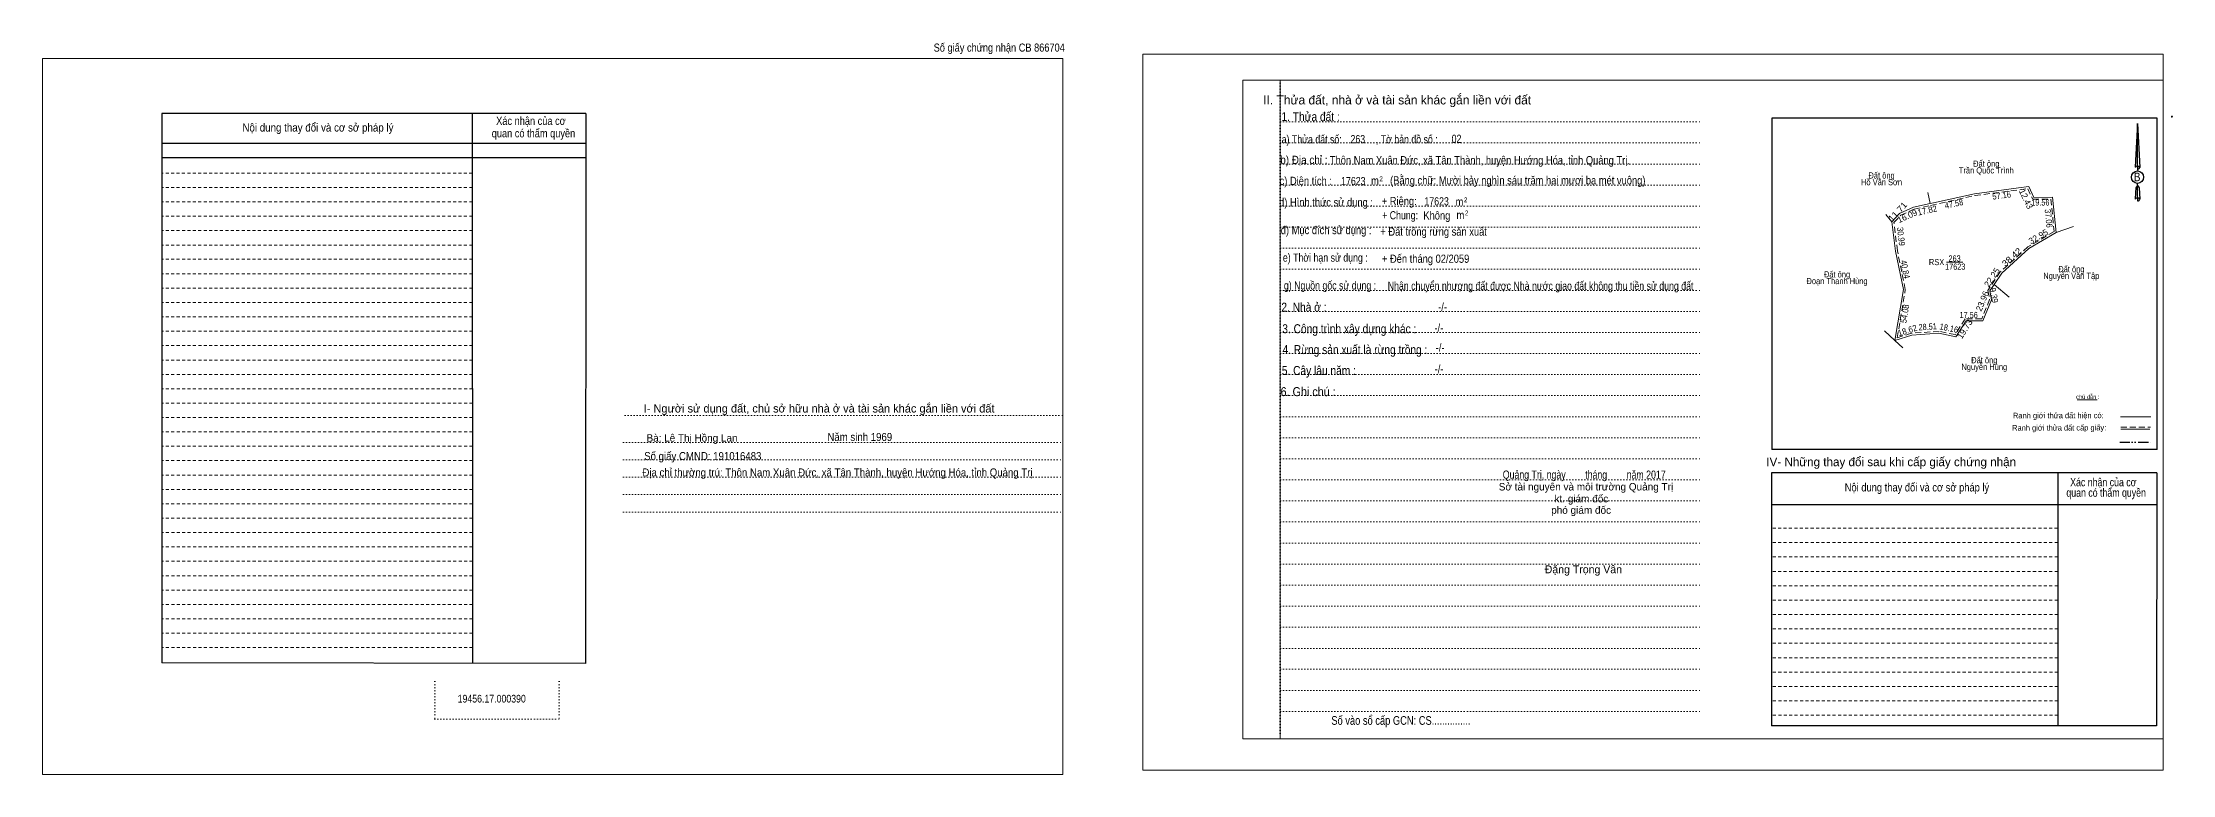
# Model space of a CAD drawing. Header units: metres. Extents: x 537516 to 542248, y 1836644 to 1838078.
# Drawn here: x 537516 to 539744, y 1837313 to 1838078 of the extents above; entities that cross this region are included whole.
import ezdxf
from ezdxf.enums import TextEntityAlignment as Align

# ---------------------------------------------------------------- set-up
doc = ezdxf.new("R2010")
doc.units = ezdxf.units.M
doc.header["$LTSCALE"] = 2.1
doc.header["$PDMODE"] = 32
doc.header["$PDSIZE"] = 1.05
for name, pattern in [('DASH_DOUBLE_DOT', [9.2, 5, -1.2, 0.3, -1.2, 0.3, -1.2]), ('DOTTED', [1.5, 0.3, -1.2]), ('MEDIUM_DASHED', [4.5, 3, -1.5]), ('SHORT_DASHED', [2.7, 1.5, -1.2])]:
    doc.linetypes.add(name, pattern=pattern)
for name, color, linetype, lineweight in [('1', 7, 'DOTTED', 13), ('10', 7, 'Continuous', 13), ('12', 7, 'Continuous', 25), ('13', 7, 'Continuous', 13), ('2', 7, 'SHORT_DASHED', 13), ('28', 7, 'Continuous', 25), ('5', 7, 'Continuous', 13), ('63', 7, 'Continuous', 13)]:
    doc.layers.add(name, color=color, linetype=linetype, lineweight=lineweight)
for name, color, linetype in [('14', 7, 'Continuous'), ('18', 7, 'Continuous'), ('3', 7, 'Continuous'), ('4', 7, 'Continuous'), ('40', 7, 'Continuous'), ('8', 7, 'Continuous')]:
    doc.layers.add(name, color=color, linetype=linetype)

msp = doc.modelspace()

# ---------------------------------------------------------------- linework, layer by layer
at = {"layer": '1', "linetype": 'Continuous'}
for p, q in [((538771.75, 1838038.88), (539734.22, 1838038.88)), ((538771.75, 1838038.88), (538771.75, 1837349.88)), ((539734.22, 1838038.88), (539734.22, 1837344.06)), ((538771.75, 1837349.88), (539734.22, 1837349.88))]:
    msp.add_line(p, q, dxfattribs=at)
at = {"layer": '1'}
for p, q in [((538810.75, 1838038.88), (538810.75, 1837349.88)), ((538810.75, 1838038.88), (538810.75, 1837349.88)), ((538811.17, 1837995.2), (539250.72, 1837995.2)), ((538811.17, 1837973.16), (539250.72, 1837973.16)), ((538811.17, 1837951.11), (539250.72, 1837951.11)), ((538811.17, 1837929.16), (539250.72, 1837929.16)), ((538811.17, 1837907.12), (539250.72, 1837907.12)), ((538811.17, 1837885.07), (539250.72, 1837885.07)), ((538811.17, 1837863.02), (539250.72, 1837863.02)), ((538811.17, 1837841.08), (539250.72, 1837841.08)), ((538811.17, 1837818.92), (539250.72, 1837818.92)), ((538811.17, 1837796.98), (539250.72, 1837796.98)), ((538811.17, 1837774.93), (539250.72, 1837774.93)), ((538811.17, 1837752.88), (539250.72, 1837752.88)), ((538811.17, 1837730.84), (539250.72, 1837730.84)), ((538811.17, 1837708.89), (539250.72, 1837708.89)), ((538125.55, 1837687.99), (538583.41, 1837687.99)), ((538811.17, 1837686.84), (539250.72, 1837686.84)), ((538123.99, 1837659.91), (538581.85, 1837659.91)), ((538811.17, 1837664.8), (539250.72, 1837664.8)), ((538123.99, 1837641.71), (538581.85, 1837641.71)), ((538811.17, 1837642.75), (539250.72, 1837642.75)), ((538123.99, 1837623.51), (538581.85, 1837623.51)), ((538123.99, 1837605.31), (538581.85, 1837605.31)), ((538811.17, 1837620.7), (539250.72, 1837620.7)), ((538123.99, 1837587.11), (538581.85, 1837587.11)), ((538811.17, 1837598.76), (539250.72, 1837598.76)), ((538811.17, 1837576.71), (539250.72, 1837576.71)), ((538811.17, 1837554.66), (539250.72, 1837554.66)), ((538811.17, 1837532.61), (539250.72, 1837532.61)), ((538811.17, 1837510.67), (539250.72, 1837510.67)), ((538811.17, 1837488.62), (539250.72, 1837488.62)), ((538811.17, 1837466.57), (539250.72, 1837466.57)), ((538811.17, 1837444.52), (539250.72, 1837444.52)), ((537926.75, 1837409.68), (537926.75, 1837370.58)), ((538056.7, 1837409.68), (538056.7, 1837370.58)), ((538811.17, 1837422.58), (539250.72, 1837422.58)), ((538811.17, 1837400.53), (539250.72, 1837400.53)), ((537926.75, 1837370.58), (538056.7, 1837370.58)), ((538811.17, 1837378.48), (539250.72, 1837378.48))]:
    msp.add_line(p, q, dxfattribs=at)
at = {"layer": '1', "linetype": 'Continuous'}
for points in [[(537516.42, 1837312.65), (538583.46, 1837312.65), (538583.46, 1838061.45), (537516.42, 1838061.45)], [(537516.42, 1838061.45), (538583.46, 1838061.45), (538583.46, 1837312.65), (537516.42, 1837312.65)], [(537516.42, 1837312.65), (538583.46, 1837312.65), (538583.46, 1838061.45), (537516.42, 1838061.45)], [(538667.23, 1837317.12), (539734.22, 1837317.12), (539734.22, 1838065.92), (538667.23, 1838065.92)], [(538810.75, 1838038.88), (539734.22, 1838038.88), (539734.22, 1837349.88), (538810.75, 1837349.88)]]:
    msp.add_lwpolyline(points, close=True, dxfattribs=at)
at = {"layer": '10'}
for p, q in [((539488.09, 1837921.22), (539490.57, 1837909.84)), ((539450.49, 1837890.74), (539444, 1837898.29)), ((539640.29, 1837885.88), (539622.23, 1837879.46)), ((539507.68, 1837848.46), (539524.62, 1837848.46)), ((539573.19, 1837811.77), (539557.43, 1837825.09)), ((539442.58, 1837776.81), (539453.51, 1837766.64)), ((539453.51, 1837766.64), (539461.9, 1837759.05))]:
    msp.add_line(p, q, dxfattribs=at)
at = {"layer": '10', "linetype": 'MEDIUM_DASHED'}
msp.add_lwpolyline([(539592.53, 1837925.36), (539597.78, 1837914.3), (539616.79, 1837914.34), (539620.11, 1837880.54), (539592.61, 1837864.43), (539563.87, 1837838.26), (539550.87, 1837818.9), (539552.71, 1837809.45), (539544.38, 1837789.07), (539527.07, 1837789.07), (539516.58, 1837772.69), (539499.87, 1837776.12), (539470.91, 1837774.19), (539456.02, 1837769.52), (539464.49, 1837820.01), (539456.26, 1837860.3), (539452.59, 1837890.05), (539459.71, 1837897.6), (539473.84, 1837903.97), (539491.01, 1837907.89), (539537.39, 1837918.11)], close=True, dxfattribs=at)
at = {"layer": '10'}
for points in [[(539622.23, 1837879.46), (539618.6, 1837916.34), (539599.04, 1837916.3), (539593.71, 1837927.53), (539582.87, 1837926.18), (539537.04, 1837920.08), (539494, 1837910.62), (539490.57, 1837909.84)], [(539490.57, 1837909.84), (539473.2, 1837905.88), (539458.53, 1837899.26), (539450.49, 1837890.74)], [(539450.49, 1837890.74), (539454.28, 1837859.98), (539462.46, 1837819.97), (539453.51, 1837766.64)], [(539557.43, 1837825.09), (539565.4, 1837836.94), (539593.8, 1837862.81), (539622.23, 1837879.46)], [(539453.51, 1837766.64), (539471.28, 1837772.21), (539499.73, 1837774.11), (539517.52, 1837770.45), (539528.16, 1837787.07), (539545.72, 1837787.07), (539554.79, 1837809.25), (539552.99, 1837818.47), (539557.43, 1837825.09)]]:
    msp.add_lwpolyline(points, dxfattribs=at)
at = {"layer": '12'}
for p, q in [((539727.98, 1837999.05), (539324.82, 1837999.05)), ((539707.23, 1837993.64), (539709.67, 1837947.68)), ((539707.23, 1837993.64), (539709.67, 1837947.68)), ((539707.23, 1837993.64), (539709.67, 1837947.68)), ((539705.25, 1837954.85), (539704.89, 1837947.78)), ((539707.23, 1837949.24), (539707.23, 1837947.47)), ((539707.23, 1837947.47), (539707.23, 1837946.12)), ((539707.23, 1837946.12), (539707.23, 1837944.35)), ((539707.23, 1837946.12), (539707.23, 1837944.35)), ((539707.23, 1837946.12), (539707.23, 1837944.35)), ((539709.67, 1837947.68), (539709.67, 1837947.78)), ((539707.23, 1837928.85), (539707.23, 1837930.93)), ((539707.23, 1837928.85), (539707.23, 1837930.93)), ((539707.23, 1837928.85), (539707.23, 1837930.93)), ((539707.23, 1837928.85), (539709.05, 1837926.36)), ((539707.23, 1837928.85), (539709.05, 1837926.36)), ((539707.23, 1837928.85), (539709.05, 1837926.36)), ((539707.23, 1837915.85), (539707.23, 1837914.08)), ((539709.05, 1837926.36), (539709.67, 1837914.29)), ((539709.05, 1837926.36), (539709.67, 1837914.29)), ((539709.05, 1837926.36), (539709.67, 1837914.29)), ((539707.23, 1837914.08), (539707.23, 1837912.73)), ((539709.67, 1837914.29), (539709.67, 1837914.4))]:
    msp.add_line(p, q, dxfattribs=at)
at = {"layer": '12', "lineweight": 13}
msp.add_line((539644.21, 1837704.42), (539665.21, 1837704.63), dxfattribs=at)
at = {"layer": '12'}
for points in [[(539707.23, 1837949.24), (539707.23, 1837993.64), (539705.25, 1837954.85)], [(539707.23, 1837915.85), (539707.23, 1837928.85), (539705.51, 1837926.36), (539705.25, 1837921.47), (539704.89, 1837914.4)]]:
    msp.add_lwpolyline(points, dxfattribs=at)
msp.add_ellipse((539707.35, 1837937.465), major_axis=(0, 6.541), ratio=0.983453, dxfattribs=at)
for centre, start_param, end_param in [((539707.352, 1837947.545), 1.57079633, 3.07445202), ((539707.352, 1837947.545), 0.06714063, 1.57079633), ((539707.352, 1837947.545), 4.71238898, 6.28318531), ((539707.352, 1837914.159), 1.57079633, 2.49106941), ((539707.352, 1837914.159), 0.06714063, 1.57079633), ((539707.352, 1837914.159), 2.49106941, 3.07427841), ((539707.352, 1837914.159), 4.71238898, 6.28318531)]:
    msp.add_ellipse(centre, major_axis=(2.358, 0), ratio=0.655448, start_param=start_param, end_param=end_param, dxfattribs=at)
at = {"layer": '13'}
msp.add_line((539689.6, 1837686.64), (539721.27, 1837686.64), dxfattribs=at)
at = {"layer": '2', "linetype": 'Continuous', "lineweight": 25}
for p, q in [((538084.67, 1838004.04), (537641.22, 1838004.04)), ((537641.22, 1838004.04), (537641.22, 1837429.34)), ((537965.85, 1838004.04), (537966.01, 1837428.92)), ((538084.67, 1837972.64), (537641.84, 1837972.64)), ((538084.67, 1837957.66), (537641.84, 1837957.66))]:
    msp.add_line(p, q, dxfattribs=at)
at = {"layer": '2'}
for p, q in [((537965.85, 1837941.75), (537641.22, 1837941.75)), ((537965.91, 1837926.67), (537641.22, 1837926.67)), ((537965.91, 1837926.67), (537641.22, 1837926.67)), ((537965.91, 1837911.59), (537641.22, 1837911.59)), ((537965.91, 1837896.61), (537641.22, 1837896.61)), ((537965.91, 1837881.53), (537641.22, 1837881.53)), ((537965.91, 1837866.45), (537641.22, 1837866.45)), ((537965.91, 1837851.48), (537641.22, 1837851.48)), ((537965.91, 1837836.4), (537641.22, 1837836.4)), ((537965.91, 1837821.42), (537641.22, 1837821.42)), ((537965.91, 1837806.34), (537641.22, 1837806.34)), ((537965.96, 1837791.26), (537641.22, 1837791.26)), ((537965.96, 1837776.28), (537641.22, 1837776.28)), ((537965.96, 1837761.2), (537641.22, 1837761.2)), ((537965.96, 1837746.12), (537641.22, 1837746.12)), ((537966.01, 1837731.15), (537641.22, 1837731.15)), ((537966.01, 1837716.07), (537641.22, 1837716.07)), ((537966.01, 1837701.09), (537641.22, 1837701.09)), ((537966.01, 1837686.01), (537641.22, 1837686.01)), ((537966.01, 1837670.93), (537641.22, 1837670.93)), ((537966.01, 1837655.96), (537641.22, 1837655.96)), ((537966.01, 1837640.88), (537641.22, 1837640.88)), ((537966.01, 1837625.8), (537641.22, 1837625.8)), ((537966.01, 1837610.82), (537641.22, 1837610.82)), ((537966.01, 1837595.74), (537641.22, 1837595.74)), ((537966.01, 1837580.66), (537641.22, 1837580.66)), ((537966.06, 1837565.68), (537641.22, 1837565.68)), ((537966.06, 1837550.6), (537641.22, 1837550.6)), ((539623.87, 1837555.08), (539324.46, 1837555.08)), ((539623.87, 1837540.1), (539324.46, 1837540.1)), ((537966.06, 1837535.63), (537641.22, 1837535.63)), ((537966.11, 1837520.55), (537641.22, 1837520.55)), ((539623.87, 1837525.02), (539324.46, 1837525.02)), ((537966.11, 1837505.47), (537641.22, 1837505.47)), ((539623.87, 1837509.94), (539324.46, 1837509.94)), ((539623.93, 1837494.96), (539324.46, 1837494.96)), ((537966.11, 1837490.49), (537641.22, 1837490.49)), ((537966.11, 1837475.41), (537641.22, 1837475.41)), ((539623.98, 1837479.88), (539324.46, 1837479.88)), ((537966.11, 1837460.33), (537641.22, 1837460.33)), ((539623.98, 1837464.8), (539324.46, 1837464.8)), ((539623.98, 1837449.83), (539324.46, 1837449.83)), ((537966.11, 1837445.36), (537641.22, 1837445.36)), ((539623.98, 1837434.75), (539324.46, 1837434.75)), ((539624.03, 1837419.77), (539324.46, 1837419.77)), ((539624.03, 1837404.69), (539324.46, 1837404.69)), ((539624.08, 1837389.61), (539324.46, 1837389.61)), ((539624.08, 1837374.64), (539324.46, 1837374.64))]:
    msp.add_line(p, q, dxfattribs=at)
at = {"layer": '2', "linetype": 'Continuous', "lineweight": 25}
msp.add_lwpolyline([(538084.67, 1838004.04), (538084.36, 1837428.72), (537641.22, 1837429.34)], dxfattribs=at)
at = {"layer": '28'}
for p, q in [((539623.87, 1837628.08), (539624.08, 1837363.51)), ((539727.56, 1837628.08), (539727.35, 1837363.51)), ((539727.51, 1837594.49), (539324.46, 1837594.49)), ((539727.35, 1837363.51), (539324.46, 1837363.51))]:
    msp.add_line(p, q, dxfattribs=at)
at = {"layer": '28', "linetype": 'SHORT_DASHED', "lineweight": 13}
msp.add_line((539623.82, 1837570.16), (539324.46, 1837570.16), dxfattribs=at)
at = {"layer": '28'}
msp.add_lwpolyline([(539727.56, 1837628.08), (539324.46, 1837628.08), (539324.46, 1837363.51)], dxfattribs=at)
at = {"layer": '5'}
msp.add_point((539743.32, 1838000.72), dxfattribs=at)
at = {"layer": '63', "lineweight": 25}
for p, q in [((539324.82, 1837999.05), (539324.82, 1837652.52)), ((539727.98, 1837652.52), (539727.98, 1837999.05)), ((539727.98, 1837652.52), (539324.82, 1837652.52))]:
    msp.add_line(p, q, dxfattribs=at)
at = {"layer": '63', "linetype": 'MEDIUM_DASHED'}
msp.add_line((539689.81, 1837676.03), (539721.01, 1837676.03), dxfattribs=at)
at = {"layer": '63'}
msp.add_line((539689.81, 1837673.74), (539720.28, 1837673.74), dxfattribs=at)
msp.add_line((539689.81, 1837673.74), (539720.28, 1837673.74), dxfattribs=at)
at = {"layer": '63', "linetype": 'DASH_DOUBLE_DOT', "lineweight": 25}
msp.add_line((539688.87, 1837660.12), (539721.32, 1837660.12), dxfattribs=at)

# ---------------------------------------------------------------- texts
at = {"layer": '10'}
for s, width, p in [('Đất ông', 0.9, (539439.67, 1837935.96)), ('Trần Quốc Trình', 0.9, (539549.175, 1837941.29)), ('Đất ông', 0.9, (539549.17, 1837948.29)), ('Hồ Văn Sơn', 0.9, (539439.665, 1837928.96)), ('RSX', 0.9, (539497.205, 1837845.38)), ('263', 0.85, (539516.045, 1837849.15)), ('Đoạn Thanh Hùng', 0.9, (539393.12, 1837825.51)), ('Đất ông', 0.9, (539393.12, 1837832.51)), ('17623', 0.85, (539516.73, 1837840.58)), ('Nguyễn Văn Tập', 0.9, (539638.15, 1837830.99)), ('Đất ông', 0.9, (539638.15, 1837837.99)), ('17.56', 0.85, (539530.775, 1837789.98)), ('Nguyễn Hùng', 0.9, (539547.115, 1837735.75)), ('Đất ông', 0.9, (539547.12, 1837742.75))]:
    msp.add_text(s, height=6.5, dxfattribs=dict(at, width=width)).set_placement(p, align=Align.CENTER)
for s, rotation, width, p in [('57.16', 7.489, 0.9, (539565.631, 1837915.116)), ('11.71', 46.66, 1.1, (539458.836, 1837899.124)), ('17.82', 12.843, 0.95, (539488.193, 1837899.462)), ('47.58', 12.427, 0.9, (539516.036, 1837906.373)), ('19.56', 0.117, 0.85, (539605.738, 1837907.749)), ('37.06', 275.621, 0.9, (539611.215, 1837893.983)), ('30.99', 277.024, 0.9, (539456.879, 1837874.962)), ('40.84', 281.555, 0.9, (539461.247, 1837840.366)), ('38.42', 42.331, 1.1, (539578.011, 1837851.355)), ('54.08', 80.473, 0.9, (539467.155, 1837794.002)), ('9.39', 281.047, 0.95, (539554.004, 1837813.233)), ('18.62', 17.404, 0.95, (539467.713, 1837774.006)), ('28.51', 3.821, 0.85, (539488.123, 1837777.69)), ('18.16', 348.375, 0.9, (539509.455, 1837776.354))]:
    msp.add_text(s, height=6.5, rotation=rotation, dxfattribs=dict(at, width=width)).set_placement(p, align=Align.CENTER)
for s, rotation, p in [('12.43', 295.39, (539587.79, 1837913.173)), ('16.09', 24.288, (539467.878, 1837893.751)), ('32.95', 30.355, (539605.223, 1837872.436)), ('22.25', 56.103, (539557.852, 1837830.727)), ('23.96', 67.759, (539548.115, 1837806.515)), ('19.73', 57.373, (539529.442, 1837776.743))]:
    msp.add_text(s, height=6.5, rotation=rotation, dxfattribs=at).set_placement(p, align=Align.CENTER)
at = {"layer": '12', "width": 0.85}
msp.add_text('B', height=8.986, dxfattribs=at).set_placement((539707.005, 1837933.22), align=Align.CENTER)
at = {"layer": '12'}
msp.add_text('chú dẫn :', height=4.313, rotation=359.974, dxfattribs=at).set_placement((539655.334, 1837705.454), align=Align.CENTER)
at = {"layer": '12', "width": 0.8}
msp.add_text('Ranh giới thửa đất hiện có:', height=5.862, rotation=0.135, dxfattribs=at).set_placement((539624.513, 1837685.171), align=Align.CENTER)
at = {"layer": '14'}
msp.add_text('Bà: Lê Thị Hồng Lan', height=7.75, dxfattribs=at).set_placement((538195.61, 1837660.75), align=Align.CENTER)
at = {"layer": '18'}
for s, height, p in [('II. Thửa đất, nhà ở và tài sản khác gắn liền với đất', 9.361, (538933.11, 1838013.51)), ('Sở tài nguyên và môi trường Quảng Trị', 7.8, (539130.525, 1837609.68)), ('kt. giám đốc', 7.8, (539125.755, 1837597.2)), ('phó giám đốc', 7.8, (539125.46, 1837585.24)), ('Đặng Trọng Vân', 8.236, (539127.83, 1837523.04))]:
    msp.add_text(s, height=height, dxfattribs=at).set_placement(p, align=Align.CENTER)
for s, height, width, p in [('1. Thửa đất :', 9.361, 0.85, (538842.565, 1837996.04)), ('a) Thửa đất số:              , Tờ bản đồ số : ', 8.581, 0.8, (538895.14, 1837972.74)), ('b) Địa chỉ : ', 8.581, 0.9, (538836.96, 1837951.21)), ('Thôn Nam Xuân Đức, xã Tân Thành, huyện Hướng Hóa, tỉnh Quảng Trị.', 8.58, 0.85, (539019.58, 1837950.9)), ('263', 8.58, 0.8, (538891.935, 1837972.95)), ('02', 8.58, 0.8, (538995.175, 1837973.26)), ('2', 5.2, 0.75, (538916.29, 1837933.12)), ('d) Hình thức sử dụng :', 8.581, 0.85, (538858.67, 1837906.91)), (' m', 8.581, 0.85, (538908.51, 1837929.48)), ('+ Riêng: ', 8.581, 0.85, (538936.575, 1837908.16)), ('       + Chung:', 8.581, 0.8, (538927.215, 1837893.28)), ('đ) Mục đích sử dụng :', 8.581, 0.85, (538858.78, 1837877.79)), ('+ Đất trồng rừng sản xuất', 8.58, 0.85, (538971.2, 1837876.2)), ('e) Thời hạn sử dụng :', 8.581, 0.8, (538857.91, 1837848.98)), ('+ Đến tháng 02/2059', 8.58, 0.85, (538962.82, 1837847.83)), ('g) Nguồn gốc sử dụng :', 8.581, 0.8, (538862.845, 1837819.86)), ('Nhận chuyển nhượng đất được Nhà nước giao đất không thu tiền sử dụng đất', 8.58, 0.8, (539083.075, 1837819.43)), ('2. Nhà ở :', 9.361, 0.85, (538835.595, 1837796.77)), ('3. Công trình xây dựng khác :', 9.361, 0.85, (538883.035, 1837774.2)), ('4. Rừng sản xuất là rừng trồng :', 9.361, 0.85, (538888.94, 1837752.36)), ('5. Cây lâu năm :', 9.361, 0.85, (538851.18, 1837730.52)), ('6. Ghi chú :', 9.361, 0.9, (538839.965, 1837708.37)), ('Quảng Trị, ngày        tháng        năm 2017', 8.58, 0.8, (539128.71, 1837621.95)), ('19456.17.000390', 8.06, 0.85, (537986.145, 1837387.84)), ('Số vào sổ cấp GCN: CS...............', 9.099, 0.8, (538937, 1837364.55))]:
    msp.add_text(s, height=height, dxfattribs=dict(at, width=width)).set_placement(p, align=Align.CENTER)
at = {"layer": '2'}
for s, width, p in [('Nội dung thay đổi và cơ sở pháp lý', 0.9, (537804.395, 1837985.12)), ('Nội dung thay đổi và cơ sở pháp lý', 0.9, (537804.395, 1837985.12)), (' quan có thẩm quyền', 0.85, (538028.46, 1837979.08)), (' quan có thẩm quyền', 0.85, (538028.46, 1837979.08)), ('Xác nhận của cơ', 0.85, (538027.155, 1837992.08)), ('Xác nhận của cơ', 0.85, (538027.155, 1837992.08))]:
    msp.add_text(s, height=8.478, dxfattribs=dict(at, width=width)).set_placement(p, align=Align.CENTER)
at = {"layer": '28'}
for s, height, width, p in [('-/-', 8.581, 0.85, (538980.525, 1837797.29)), ('-/-', 8.581, 0.85, (538976.675, 1837775.56)), ('-/-', 8.581, 0.85, (538978.025, 1837754.96)), ('-/-', 8.581, 0.85, (538976.935, 1837732.5)), ('Năm sinh 1969', 8.37, 0.9, (538371.065, 1837661.47)), ('Số giấy CMND: 191016483', 8.37, 0.9, (538206.87, 1837641.5)), ('Địa chỉ thường trú: Thôn Nam Xuân Đức, xã Tân Thành, huyện Hướng Hóa, tỉnh Quảng Trị', 8.37, 0.9, (538347.75, 1837624.37)), ('Nội dung thay đổi và cơ sở pháp lý', 8.581, 0.85, (539476.67, 1837608.64)), (' quan có thẩm quyền', 8.581, 0.8, (539673.255, 1837603.12)), ('Xác nhận của cơ', 8.581, 0.8, (539671.605, 1837614.04))]:
    msp.add_text(s, height=height, dxfattribs=dict(at, width=width)).set_placement(p, align=Align.CENTER)
for s, height, p in [('I- Người sử dụng đất, chủ sở hữu nhà ở và tài sản khác gắn liền với đất', 8.594, (538328.5, 1837691.21)), ('IV- Những thay đổi sau khi cấp giấy chứng nhận', 9.101, (539449.765, 1837635.05))]:
    msp.add_text(s, height=height, dxfattribs=at).set_placement(p, align=Align.CENTER)
at = {"layer": '3'}
for s, height, width, p in [('c) Diện tích :                                                   ', 8.581, 0.85, (538906.555, 1837929.27)), ('17623', 8.58, 0.8, (538887.25, 1837929.06)), ('17623', 8.58, 0.8, (538974.35, 1837907.84))]:
    msp.add_text(s, height=height, dxfattribs=dict(at, width=width)).set_placement(p, align=Align.CENTER)
at = {"layer": '4'}
for s, height, width, p in [('2', 5.2, 0.75, (539004.64, 1837911.07)), ('Không', 8.581, 0.85, (538974.58, 1837893.08)), (' m', 8.581, 0.85, (538996.85, 1837907.43)), (' m', 8.581, 0.85, (538997.84, 1837893.6)), ('2', 5.2, 0.75, (539005.68, 1837897.34))]:
    msp.add_text(s, height=height, dxfattribs=dict(at, width=width)).set_placement(p, align=Align.CENTER)
at = {"layer": '40', "width": 0.85}
msp.add_text('Số giấy chứng nhận CB 866704', height=8.476, dxfattribs=at).set_placement((538516.915, 1838068.73), align=Align.CENTER)
at = {"layer": '63', "width": 0.8}
msp.add_text('Ranh giới thửa đất cấp giấy:', height=5.836, rotation=0.135, dxfattribs=at).set_placement((539625.458, 1837672.374), align=Align.CENTER)
at = {"layer": '8', "width": 0.85}
msp.add_text('(Bằng chữ: Mười bảy nghìn sáu trăm hai mươi ba mét vuông)', height=8.58, dxfattribs=at).set_placement((539059.19, 1837929.83), align=Align.CENTER)

doc.saveas('drawing.dxf')
